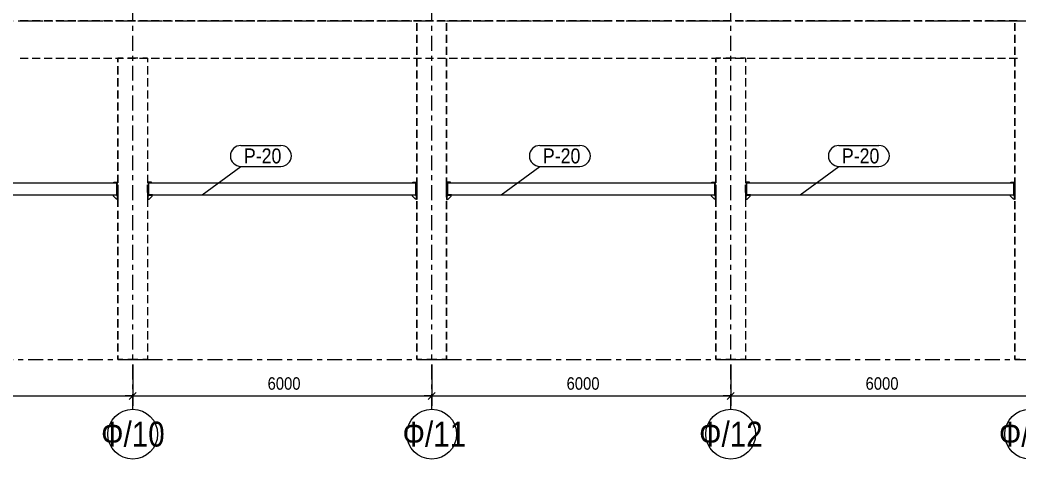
# Model space of a CAD drawing. Header units: millimetres. Extents: x -423 to 766, y -621 to 220.
# Drawn here: x 73 to 273.7, y -20 to 68.2 of the extents above; entities that cross this region are included whole.
import ezdxf

# ---------------------------------------------------------------- set-up
doc = ezdxf.new("R2010")
doc.units = ezdxf.units.MM
doc.linetypes.add('XKITLINE00', pattern=[0])
doc.linetypes.add('XKITLINE03', pattern=[6, 3, -1, 1, -1])
for name, color, linetype, lineweight in [('Part', 2, 'Continuous', 0), ('PartMark', 3, 'Continuous', 0), ('ReferenceModel', 1, 'Continuous', 0), ('S-GRID', 1, 'Continuous', 0), ('Z-DIMENSIONS', 1, 'Continuous', 0)]:
    doc.layers.add(name, color=color, linetype=linetype, lineweight=lineweight)
doc.styles.add('GOST type A', font='ARIAL.TTF')

msp = doc.modelspace()

# ---------------------------------------------------------------- linework, layer by layer
at = {"layer": 'Part', "linetype": 'XKITLINE00', "lineweight": 0}
for p, q in [((38.81, 35.5), (92.41, 35.5)), ((91.81, 35.5), (91.81, 35.58)), ((91.81, 35.58), (92.61, 35.58)), ((92.41, 35.5), (92.61, 35.5)), ((92.41, 35.5), (92.41, 33.1)), ((92.45, 35.46), (92.41, 35.46)), ((92.45, 33.14), (92.45, 35.46)), ((92.45, 35.05), (92.61, 35.05)), ((92.61, 35.5), (92.61, 35.58)), ((92.61, 35.05), (92.61, 33.55)), ((99.41, 35.58), (98.61, 35.58)), ((98.61, 35.58), (98.61, 35.5)), ((98.61, 35.5), (98.81, 35.5)), ((98.61, 35.05), (98.77, 35.05)), ((98.61, 33.55), (98.61, 35.05)), ((98.77, 35.46), (98.77, 33.14)), ((98.77, 35.46), (98.81, 35.46)), ((98.81, 35.5), (98.81, 33.1)), ((98.81, 35.5), (152.41, 35.5)), ((99.41, 35.5), (99.41, 35.58)), ((151.81, 35.5), (151.81, 35.58)), ((151.81, 35.58), (152.61, 35.58)), ((152.41, 35.5), (152.41, 33.1)), ((152.41, 35.5), (152.61, 35.5)), ((152.45, 35.46), (152.41, 35.46)), ((152.45, 33.14), (152.45, 35.46)), ((152.45, 35.05), (152.61, 35.05)), ((152.61, 35.5), (152.61, 35.58)), ((152.61, 35.05), (152.61, 33.55)), ((159.41, 35.58), (158.61, 35.58)), ((158.61, 35.58), (158.61, 35.5)), ((158.61, 35.5), (158.81, 35.5)), ((158.61, 35.05), (158.77, 35.05)), ((158.61, 33.55), (158.61, 35.05)), ((158.77, 35.46), (158.77, 33.14)), ((158.77, 35.46), (158.81, 35.46)), ((158.81, 35.5), (158.81, 33.1)), ((158.81, 35.5), (212.41, 35.5)), ((159.41, 35.5), (159.41, 35.58)), ((211.81, 35.5), (211.81, 35.58)), ((211.81, 35.58), (212.61, 35.58)), ((212.41, 35.5), (212.41, 33.1)), ((212.41, 35.5), (212.61, 35.5)), ((212.45, 35.46), (212.41, 35.46)), ((212.45, 33.14), (212.45, 35.46)), ((212.45, 35.05), (212.61, 35.05)), ((212.61, 35.5), (212.61, 35.58)), ((212.61, 35.05), (212.61, 33.55)), ((219.41, 35.58), (218.61, 35.58)), ((218.61, 35.58), (218.61, 35.5)), ((218.61, 35.5), (218.81, 35.5)), ((218.61, 35.05), (218.77, 35.05)), ((218.61, 33.55), (218.61, 35.05)), ((218.77, 35.46), (218.77, 33.14)), ((218.77, 35.46), (218.81, 35.46)), ((218.81, 35.5), (218.81, 33.1)), ((218.81, 35.5), (272.41, 35.5)), ((219.41, 35.5), (219.41, 35.58)), ((271.81, 35.5), (271.81, 35.58)), ((271.81, 35.58), (272.61, 35.58)), ((272.41, 35.5), (272.61, 35.5)), ((272.41, 35.5), (272.41, 33.1)), ((272.45, 35.46), (272.41, 35.46)), ((272.45, 33.14), (272.45, 35.46)), ((272.45, 35.05), (272.61, 35.05)), ((272.61, 35.5), (272.61, 35.58)), ((272.61, 35.05), (272.61, 33.55)), ((38.81, 33.1), (92.41, 33.1)), ((91.61, 33.02), (91.61, 33.1)), ((91.61, 33.1), (92.61, 33.1)), ((92.53, 33.02), (91.61, 33.02)), ((91.73, 32.82), (91.73, 33.02)), ((92.33, 32.22), (91.73, 32.82)), ((92.53, 32.82), (92.33, 33.02)), ((92.53, 32.22), (92.33, 32.22)), ((92.41, 33.14), (92.45, 33.14)), ((92.45, 33.55), (92.61, 33.55)), ((92.53, 32.1), (92.53, 33.02)), ((92.61, 33.1), (92.61, 32.1)), ((98.77, 33.55), (98.61, 33.55)), ((98.61, 33.1), (98.61, 32.1)), ((99.61, 33.1), (98.61, 33.1)), ((98.69, 32.1), (98.69, 33.02)), ((98.69, 33.02), (99.61, 33.02)), ((98.69, 32.82), (98.89, 33.02)), ((98.69, 32.22), (98.89, 32.22)), ((98.77, 33.14), (98.81, 33.14)), ((98.81, 33.1), (152.41, 33.1)), ((98.89, 32.22), (99.49, 32.82)), ((99.49, 32.82), (99.49, 33.02)), ((99.61, 33.02), (99.61, 33.1)), ((151.61, 33.02), (151.61, 33.1)), ((151.61, 33.1), (152.61, 33.1)), ((152.53, 33.02), (151.61, 33.02)), ((151.73, 32.82), (151.73, 33.02)), ((152.33, 32.22), (151.73, 32.82)), ((152.53, 32.82), (152.33, 33.02)), ((152.53, 32.22), (152.33, 32.22)), ((152.41, 33.14), (152.45, 33.14)), ((152.45, 33.55), (152.61, 33.55)), ((152.53, 32.1), (152.53, 33.02)), ((152.61, 33.1), (152.61, 32.1)), ((158.77, 33.55), (158.61, 33.55)), ((158.61, 33.1), (158.61, 32.1)), ((159.61, 33.1), (158.61, 33.1)), ((158.69, 32.1), (158.69, 33.02)), ((158.69, 33.02), (159.61, 33.02)), ((158.69, 32.82), (158.89, 33.02)), ((158.69, 32.22), (158.89, 32.22)), ((158.77, 33.14), (158.81, 33.14)), ((158.81, 33.1), (212.41, 33.1)), ((158.89, 32.22), (159.49, 32.82)), ((159.49, 32.82), (159.49, 33.02)), ((159.61, 33.02), (159.61, 33.1)), ((211.61, 33.02), (211.61, 33.1)), ((211.61, 33.1), (212.61, 33.1)), ((212.53, 33.02), (211.61, 33.02)), ((211.73, 32.82), (211.73, 33.02)), ((212.33, 32.22), (211.73, 32.82)), ((212.53, 32.82), (212.33, 33.02)), ((212.53, 32.22), (212.33, 32.22)), ((212.41, 33.14), (212.45, 33.14)), ((212.45, 33.55), (212.61, 33.55)), ((212.53, 32.1), (212.53, 33.02)), ((212.61, 33.1), (212.61, 32.1)), ((218.77, 33.55), (218.61, 33.55)), ((218.61, 33.1), (218.61, 32.1)), ((219.61, 33.1), (218.61, 33.1)), ((218.69, 32.1), (218.69, 33.02)), ((218.69, 33.02), (219.61, 33.02)), ((218.69, 32.82), (218.89, 33.02)), ((218.69, 32.22), (218.89, 32.22)), ((218.77, 33.14), (218.81, 33.14)), ((218.81, 33.1), (272.41, 33.1)), ((218.89, 32.22), (219.49, 32.82)), ((219.49, 32.82), (219.49, 33.02)), ((219.61, 33.02), (219.61, 33.1)), ((271.61, 33.02), (271.61, 33.1)), ((271.61, 33.1), (272.61, 33.1)), ((272.53, 33.02), (271.61, 33.02)), ((271.73, 32.82), (271.73, 33.02)), ((272.33, 32.22), (271.73, 32.82)), ((272.53, 32.82), (272.33, 33.02)), ((272.53, 32.22), (272.33, 32.22)), ((272.41, 33.14), (272.45, 33.14)), ((272.45, 33.55), (272.61, 33.55)), ((272.53, 32.1), (272.53, 33.02)), ((272.61, 33.1), (272.61, 32.1)), ((92.61, 32.1), (92.53, 32.1)), ((98.61, 32.1), (98.69, 32.1)), ((152.61, 32.1), (152.53, 32.1)), ((158.61, 32.1), (158.69, 32.1)), ((212.61, 32.1), (212.53, 32.1)), ((218.61, 32.1), (218.69, 32.1)), ((272.61, 32.1), (272.53, 32.1))]:
    msp.add_line(p, q, dxfattribs=at)
at = {"layer": 'PartMark', "linetype": 'XKITLINE00', "lineweight": 0}
for p, q in [((117.32, 42.98), (125.35, 42.98)), ((177.32, 42.98), (185.35, 42.98)), ((237.32, 42.98), (245.35, 42.98)), ((109.54, 33.1), (117.32, 38.78)), ((117.32, 38.78), (125.35, 38.78)), ((169.54, 33.1), (177.32, 38.78)), ((177.32, 38.78), (185.35, 38.78)), ((229.54, 33.1), (237.32, 38.78)), ((237.32, 38.78), (245.35, 38.78))]:
    msp.add_line(p, q, dxfattribs=at)
for centre, start, end in [((117.32, 40.88), 90, 270), ((125.35, 40.88), 270, 90), ((177.32, 40.88), 90, 270), ((185.35, 40.88), 270, 90), ((237.32, 40.88), 90, 270), ((245.35, 40.88), 270, 90)]:
    msp.add_arc(centre, 2.1, start, end, dxfattribs=at)
at = {"layer": 'ReferenceModel', "linetype": 'XKITLINE00', "lineweight": 0}
for p, q in [((74.63, 68), (73.04, 68)), ((73.06, 68), (74.66, 68)), ((77.02, 68), (75.43, 68)), ((75.46, 68), (77.05, 68)), ((79.42, 68), (77.82, 68)), ((77.85, 68), (79.44, 68)), ((81.81, 68), (80.21, 68)), ((80.24, 68), (81.83, 68)), ((84.2, 68), (82.6, 68)), ((82.63, 68), (84.22, 68)), ((86.59, 68), (85, 68)), ((85.02, 68), (86.62, 68)), ((88.98, 68), (87.39, 68)), ((87.41, 68), (89.01, 68)), ((91.37, 68), (89.78, 68)), ((89.8, 68), (91.4, 68)), ((93.76, 68), (92.17, 68)), ((92.2, 68), (93.79, 68)), ((96.16, 68), (94.56, 68)), ((94.59, 68), (96.18, 68)), ((98.55, 68), (96.95, 68)), ((96.98, 68), (98.57, 68)), ((100.94, 68), (99.34, 68)), ((99.37, 68), (100.97, 68)), ((103.33, 68), (101.74, 68)), ((101.76, 68), (103.36, 68)), ((105.72, 68), (104.13, 68)), ((104.15, 68), (105.75, 68)), ((108.11, 68), (106.52, 68)), ((106.55, 68), (108.14, 68)), ((110.5, 68), (108.91, 68)), ((108.94, 68), (110.53, 68)), ((112.9, 68), (111.3, 68)), ((111.33, 68), (112.92, 68)), ((115.29, 68), (113.69, 68)), ((113.72, 68), (115.32, 68)), ((117.68, 68), (116.08, 68)), ((116.11, 68), (117.71, 68)), ((120.07, 68), (118.47, 68)), ((118.5, 68), (120.1, 68)), ((122.46, 68), (120.87, 68)), ((120.9, 68), (122.49, 68)), ((124.85, 68), (123.26, 68)), ((123.29, 68), (124.88, 68)), ((127.24, 68), (125.65, 68)), ((125.68, 68), (127.27, 68)), ((129.63, 68), (128.04, 68)), ((128.07, 68), (129.67, 68)), ((132.03, 68), (130.43, 68)), ((130.46, 68), (132.06, 68)), ((134.42, 68), (132.82, 68)), ((132.85, 68), (134.45, 68)), ((136.81, 68), (135.21, 68)), ((135.25, 68), (136.84, 68)), ((139.2, 68), (137.61, 68)), ((137.64, 68), (139.23, 68)), ((141.59, 68), (140, 68)), ((140.03, 68), (141.62, 68)), ((143.98, 68), (142.39, 68)), ((142.42, 68), (144.02, 68)), ((146.37, 68), (144.78, 68)), ((144.81, 68), (146.41, 68)), ((148.77, 68), (147.17, 68)), ((147.2, 68), (148.8, 68)), ((151.16, 68), (149.56, 68)), ((149.6, 68), (151.19, 68)), ((153.55, 68), (151.95, 68)), ((151.99, 68), (153.58, 68)), ((152.61, 67.58), (152.61, 65.99)), ((152.61, 65.99), (152.61, 67.58)), ((152.61, 67.58), (152.61, 65.99)), ((155.94, 68), (154.35, 68)), ((154.38, 68), (155.97, 68)), ((158.33, 68), (156.74, 68)), ((156.77, 68), (158.36, 68)), ((158.61, 67.58), (158.61, 65.99)), ((158.61, 65.99), (158.61, 67.58)), ((158.61, 67.58), (158.61, 65.99)), ((160.72, 68), (159.13, 68)), ((159.16, 68), (160.76, 68)), ((163.11, 68), (161.52, 68)), ((161.55, 68), (163.15, 68)), ((165.5, 68), (163.91, 68)), ((163.95, 68), (165.54, 68)), ((167.9, 68), (166.3, 68)), ((166.34, 68), (167.93, 68)), ((170.29, 68), (168.69, 68)), ((168.73, 68), (170.32, 68)), ((172.68, 68), (171.08, 68)), ((171.12, 68), (172.71, 68)), ((175.07, 68), (173.48, 68)), ((173.51, 68), (175.11, 68)), ((177.46, 68), (175.87, 68)), ((175.9, 68), (177.5, 68)), ((179.85, 68), (178.26, 68)), ((178.3, 68), (179.89, 68)), ((182.24, 68), (180.65, 68)), ((180.69, 68), (182.28, 68)), ((184.64, 68), (183.04, 68)), ((183.08, 68), (184.67, 68)), ((187.03, 68), (185.43, 68)), ((185.47, 68), (187.06, 68)), ((189.42, 68), (187.82, 68)), ((187.86, 68), (189.46, 68)), ((191.81, 68), (190.22, 68)), ((190.25, 68), (191.85, 68)), ((194.2, 68), (192.61, 68)), ((192.64, 68), (194.24, 68)), ((196.59, 68), (195, 68)), ((195.04, 68), (196.63, 68)), ((198.98, 68), (197.39, 68)), ((197.43, 68), (199.02, 68)), ((201.38, 68), (199.78, 68)), ((199.82, 68), (201.41, 68)), ((203.77, 68), (202.17, 68)), ((202.21, 68), (203.81, 68)), ((206.16, 68), (204.56, 68)), ((204.6, 68), (206.2, 68)), ((208.55, 68), (206.96, 68)), ((206.99, 68), (208.59, 68)), ((210.94, 68), (209.35, 68)), ((209.39, 68), (210.98, 68)), ((213.33, 68), (211.74, 68)), ((211.78, 68), (213.37, 68)), ((215.72, 68), (214.13, 68)), ((214.17, 68), (215.76, 68)), ((218.11, 68), (216.52, 68)), ((216.56, 68), (218.16, 68)), ((220.51, 68), (218.91, 68)), ((218.95, 68), (220.55, 68)), ((222.9, 68), (221.3, 68)), ((221.34, 68), (222.94, 68)), ((225.29, 68), (223.69, 68)), ((223.74, 68), (225.33, 68)), ((227.68, 68), (226.09, 68)), ((226.13, 68), (227.72, 68)), ((230.07, 68), (228.48, 68)), ((228.52, 68), (230.11, 68)), ((232.46, 68), (230.87, 68)), ((230.91, 68), (232.51, 68)), ((234.85, 68), (233.26, 68)), ((233.3, 68), (234.9, 68)), ((237.25, 68), (235.65, 68)), ((235.69, 68), (237.29, 68)), ((239.64, 68), (238.04, 68)), ((238.09, 68), (239.68, 68)), ((242.03, 68), (240.43, 68)), ((240.48, 68), (242.07, 68)), ((244.42, 68), (242.83, 68)), ((242.87, 68), (244.46, 68)), ((246.81, 68), (245.22, 68)), ((245.26, 68), (246.86, 68)), ((249.2, 68), (247.61, 68)), ((247.65, 68), (249.25, 68)), ((251.59, 68), (250, 68)), ((250.04, 68), (251.64, 68)), ((253.99, 68), (252.39, 68)), ((252.44, 68), (254.03, 68)), ((256.38, 68), (254.78, 68)), ((254.83, 68), (256.42, 68)), ((258.77, 68), (257.17, 68)), ((257.22, 68), (258.81, 68)), ((261.16, 68), (259.56, 68)), ((259.61, 68), (261.2, 68)), ((263.55, 68), (261.96, 68)), ((262, 68), (263.6, 68)), ((265.94, 68), (264.35, 68)), ((264.39, 68), (265.99, 68)), ((268.33, 68), (266.74, 68)), ((266.79, 68), (268.38, 68)), ((270.72, 68), (269.13, 68)), ((269.18, 68), (270.77, 68)), ((273.12, 68), (271.52, 68)), ((271.57, 68), (273.16, 68)), ((272.61, 67.58), (272.61, 65.99)), ((272.61, 65.99), (272.61, 67.58)), ((272.61, 67.58), (272.61, 65.99)), ((152.61, 65.2), (152.61, 63.61)), ((152.61, 63.61), (152.61, 65.2)), ((152.61, 65.2), (152.61, 63.61)), ((158.61, 65.2), (158.61, 63.61)), ((158.61, 63.61), (158.61, 65.2)), ((158.61, 65.2), (158.61, 63.61)), ((272.61, 65.2), (272.61, 63.61)), ((272.61, 63.61), (272.61, 65.2)), ((272.61, 65.2), (272.61, 63.61)), ((152.61, 62.81), (152.61, 61.22)), ((152.61, 61.22), (152.61, 62.81)), ((152.61, 62.81), (152.61, 61.22)), ((158.61, 62.81), (158.61, 61.22)), ((158.61, 61.22), (158.61, 62.81)), ((158.61, 62.81), (158.61, 61.22)), ((272.61, 62.81), (272.61, 61.22)), ((272.61, 61.22), (272.61, 62.81)), ((272.61, 62.81), (272.61, 61.22)), ((73.04, 60.5), (74.63, 60.5)), ((73.06, 60.5), (74.66, 60.5)), ((75.43, 60.5), (77.02, 60.5)), ((75.46, 60.5), (77.05, 60.5)), ((77.82, 60.5), (79.42, 60.5)), ((77.85, 60.5), (79.44, 60.5)), ((80.21, 60.5), (81.81, 60.5)), ((80.24, 60.5), (81.83, 60.5)), ((82.6, 60.5), (84.2, 60.5)), ((82.63, 60.5), (84.22, 60.5)), ((85, 60.5), (86.59, 60.5)), ((85.02, 60.5), (86.62, 60.5)), ((87.39, 60.5), (88.98, 60.5)), ((87.41, 60.5), (89.01, 60.5)), ((89.78, 60.5), (91.37, 60.5)), ((89.8, 60.5), (91.4, 60.5)), ((92.17, 60.5), (93.76, 60.5)), ((92.2, 60.5), (93.79, 60.5)), ((93.61, 60.5), (92.61, 60.5)), ((93.61, 60.5), (92.61, 60.5)), ((92.61, 60.5), (92.61, 59.69)), ((92.61, 60.5), (92.61, 59.69)), ((93.61, 60.5), (92.61, 60.5)), ((92.61, 59.69), (92.61, 60.5)), ((94.56, 60.5), (96.16, 60.5)), ((94.59, 60.5), (96.18, 60.5)), ((96.61, 60.5), (94.61, 60.5)), ((96.61, 60.5), (94.61, 60.5)), ((96.61, 60.5), (94.61, 60.5)), ((96.95, 60.5), (98.55, 60.5)), ((96.98, 60.5), (98.57, 60.5)), ((98.61, 60.5), (97.61, 60.5)), ((98.61, 60.5), (97.61, 60.5)), ((98.61, 60.5), (97.61, 60.5)), ((98.61, 60.5), (98.61, 60.5)), ((98.61, 60.5), (98.61, 59.69)), ((98.61, 60.5), (98.61, 59.69)), ((98.61, 60.5), (98.61, 59.69)), ((99.34, 60.5), (100.94, 60.5)), ((99.37, 60.5), (100.97, 60.5)), ((101.74, 60.5), (103.33, 60.5)), ((101.76, 60.5), (103.36, 60.5)), ((104.13, 60.5), (105.72, 60.5)), ((104.15, 60.5), (105.75, 60.5)), ((106.52, 60.5), (108.11, 60.5)), ((106.55, 60.5), (108.14, 60.5)), ((108.91, 60.5), (110.5, 60.5)), ((108.94, 60.5), (110.53, 60.5)), ((111.3, 60.5), (112.9, 60.5)), ((111.33, 60.5), (112.92, 60.5)), ((113.69, 60.5), (115.29, 60.5)), ((113.72, 60.5), (115.32, 60.5)), ((116.08, 60.5), (117.68, 60.5)), ((116.11, 60.5), (117.71, 60.5)), ((118.47, 60.5), (120.07, 60.5)), ((118.5, 60.5), (120.1, 60.5)), ((120.87, 60.5), (122.46, 60.5)), ((120.9, 60.5), (122.49, 60.5)), ((123.26, 60.5), (124.85, 60.5)), ((123.29, 60.5), (124.88, 60.5)), ((125.65, 60.5), (127.24, 60.5)), ((125.68, 60.5), (127.27, 60.5)), ((128.04, 60.5), (129.63, 60.5)), ((128.07, 60.5), (129.67, 60.5)), ((130.43, 60.5), (132.03, 60.5)), ((130.46, 60.5), (132.06, 60.5)), ((132.82, 60.5), (134.42, 60.5)), ((132.85, 60.5), (134.45, 60.5)), ((135.21, 60.5), (136.81, 60.5)), ((135.25, 60.5), (136.84, 60.5)), ((137.61, 60.5), (139.2, 60.5)), ((137.64, 60.5), (139.23, 60.5)), ((140, 60.5), (141.59, 60.5)), ((140.03, 60.5), (141.62, 60.5)), ((142.39, 60.5), (143.98, 60.5)), ((142.42, 60.5), (144.02, 60.5)), ((144.78, 60.5), (146.37, 60.5)), ((144.81, 60.5), (146.41, 60.5)), ((147.17, 60.5), (148.77, 60.5)), ((147.2, 60.5), (148.8, 60.5)), ((149.56, 60.5), (151.16, 60.5)), ((149.6, 60.5), (151.19, 60.5)), ((151.95, 60.5), (153.55, 60.5)), ((151.99, 60.5), (153.58, 60.5)), ((152.61, 60.43), (152.61, 58.84)), ((152.61, 58.84), (152.61, 60.43)), ((152.61, 60.43), (152.61, 58.84)), ((154.35, 60.5), (155.94, 60.5)), ((154.38, 60.5), (155.97, 60.5)), ((156.74, 60.5), (158.33, 60.5)), ((156.77, 60.5), (158.36, 60.5)), ((158.61, 60.43), (158.61, 58.84)), ((158.61, 58.84), (158.61, 60.43)), ((158.61, 60.43), (158.61, 58.84)), ((159.13, 60.5), (160.72, 60.5)), ((159.16, 60.5), (160.76, 60.5)), ((161.52, 60.5), (163.11, 60.5)), ((161.55, 60.5), (163.15, 60.5)), ((163.91, 60.5), (165.5, 60.5)), ((163.95, 60.5), (165.54, 60.5)), ((166.3, 60.5), (167.9, 60.5)), ((166.34, 60.5), (167.93, 60.5)), ((168.69, 60.5), (170.29, 60.5)), ((168.73, 60.5), (170.32, 60.5)), ((171.08, 60.5), (172.68, 60.5)), ((171.12, 60.5), (172.71, 60.5)), ((173.48, 60.5), (175.07, 60.5)), ((173.51, 60.5), (175.11, 60.5)), ((175.87, 60.5), (177.46, 60.5)), ((175.9, 60.5), (177.5, 60.5)), ((178.26, 60.5), (179.85, 60.5)), ((178.3, 60.5), (179.89, 60.5)), ((180.65, 60.5), (182.24, 60.5)), ((180.69, 60.5), (182.28, 60.5)), ((183.04, 60.5), (184.64, 60.5)), ((183.08, 60.5), (184.67, 60.5)), ((185.43, 60.5), (187.03, 60.5)), ((185.47, 60.5), (187.06, 60.5)), ((187.82, 60.5), (189.42, 60.5)), ((187.86, 60.5), (189.46, 60.5)), ((190.22, 60.5), (191.81, 60.5)), ((190.25, 60.5), (191.85, 60.5)), ((192.61, 60.5), (194.2, 60.5)), ((192.64, 60.5), (194.24, 60.5)), ((195, 60.5), (196.59, 60.5)), ((195.04, 60.5), (196.63, 60.5)), ((197.39, 60.5), (198.98, 60.5)), ((197.43, 60.5), (199.02, 60.5)), ((199.78, 60.5), (201.38, 60.5)), ((199.82, 60.5), (201.41, 60.5)), ((202.17, 60.5), (203.77, 60.5)), ((202.21, 60.5), (203.81, 60.5)), ((204.56, 60.5), (206.16, 60.5)), ((204.6, 60.5), (206.2, 60.5)), ((206.96, 60.5), (208.55, 60.5)), ((206.99, 60.5), (208.59, 60.5)), ((209.35, 60.5), (210.94, 60.5)), ((209.39, 60.5), (210.98, 60.5)), ((211.74, 60.5), (213.33, 60.5)), ((211.78, 60.5), (213.37, 60.5)), ((213.61, 60.5), (212.61, 60.5)), ((213.61, 60.5), (212.61, 60.5)), ((212.61, 60.5), (212.61, 59.69)), ((212.61, 60.5), (212.61, 59.69)), ((213.61, 60.5), (212.61, 60.5)), ((212.61, 59.69), (212.61, 60.5)), ((214.13, 60.5), (215.72, 60.5)), ((214.17, 60.5), (215.76, 60.5)), ((216.61, 60.5), (214.61, 60.5)), ((216.61, 60.5), (214.61, 60.5)), ((216.61, 60.5), (214.61, 60.5)), ((216.52, 60.5), (218.11, 60.5)), ((216.56, 60.5), (218.16, 60.5)), ((218.61, 60.5), (217.61, 60.5)), ((218.61, 60.5), (217.61, 60.5)), ((218.61, 60.5), (217.61, 60.5)), ((218.61, 60.5), (218.61, 60.5)), ((218.61, 60.5), (218.61, 59.69)), ((218.61, 60.5), (218.61, 59.69)), ((218.61, 60.5), (218.61, 59.69)), ((218.91, 60.5), (220.51, 60.5)), ((218.95, 60.5), (220.55, 60.5)), ((221.3, 60.5), (222.9, 60.5)), ((221.34, 60.5), (222.94, 60.5)), ((223.69, 60.5), (225.29, 60.5)), ((223.74, 60.5), (225.33, 60.5)), ((226.09, 60.5), (227.68, 60.5)), ((226.13, 60.5), (227.72, 60.5)), ((228.48, 60.5), (230.07, 60.5)), ((228.52, 60.5), (230.11, 60.5)), ((230.87, 60.5), (232.46, 60.5)), ((230.91, 60.5), (232.51, 60.5)), ((233.26, 60.5), (234.85, 60.5)), ((233.3, 60.5), (234.9, 60.5)), ((235.65, 60.5), (237.25, 60.5)), ((235.69, 60.5), (237.29, 60.5)), ((238.04, 60.5), (239.64, 60.5)), ((238.09, 60.5), (239.68, 60.5)), ((240.43, 60.5), (242.03, 60.5)), ((240.48, 60.5), (242.07, 60.5)), ((242.83, 60.5), (244.42, 60.5)), ((242.87, 60.5), (244.46, 60.5)), ((245.22, 60.5), (246.81, 60.5)), ((245.26, 60.5), (246.86, 60.5)), ((247.61, 60.5), (249.2, 60.5)), ((247.65, 60.5), (249.25, 60.5)), ((250, 60.5), (251.59, 60.5)), ((250.04, 60.5), (251.64, 60.5)), ((252.39, 60.5), (253.99, 60.5)), ((252.44, 60.5), (254.03, 60.5)), ((254.78, 60.5), (256.38, 60.5)), ((254.83, 60.5), (256.42, 60.5)), ((257.17, 60.5), (258.77, 60.5)), ((257.22, 60.5), (258.81, 60.5)), ((259.56, 60.5), (261.16, 60.5)), ((259.61, 60.5), (261.2, 60.5)), ((261.96, 60.5), (263.55, 60.5)), ((262, 60.5), (263.6, 60.5)), ((264.35, 60.5), (265.94, 60.5)), ((264.39, 60.5), (265.99, 60.5)), ((266.74, 60.5), (268.33, 60.5)), ((266.79, 60.5), (268.38, 60.5)), ((269.13, 60.5), (270.72, 60.5)), ((269.18, 60.5), (270.77, 60.5)), ((271.52, 60.5), (273.12, 60.5)), ((271.57, 60.5), (273.16, 60.5)), ((272.61, 60.43), (272.61, 58.84)), ((272.61, 58.84), (272.61, 60.43)), ((272.61, 60.43), (272.61, 58.84)), ((92.61, 58.89), (92.61, 57.27)), ((92.61, 58.89), (92.61, 57.27)), ((92.61, 57.27), (92.61, 58.89)), ((98.61, 58.89), (98.61, 57.27)), ((98.61, 58.89), (98.61, 57.27)), ((98.61, 58.89), (98.61, 57.27)), ((212.61, 58.89), (212.61, 57.27)), ((212.61, 58.89), (212.61, 57.27)), ((212.61, 57.27), (212.61, 58.89)), ((218.61, 58.89), (218.61, 57.27)), ((218.61, 58.89), (218.61, 57.27)), ((218.61, 58.89), (218.61, 57.27)), ((92.61, 56.47), (92.61, 54.85)), ((92.61, 56.47), (92.61, 54.85)), ((92.61, 54.85), (92.61, 56.47)), ((98.61, 56.47), (98.61, 54.85)), ((98.61, 56.47), (98.61, 54.85)), ((98.61, 56.47), (98.61, 54.85)), ((152.61, 58.04), (152.61, 56.45)), ((152.61, 56.45), (152.61, 58.04)), ((152.61, 58.04), (152.61, 56.45)), ((158.61, 58.04), (158.61, 56.45)), ((158.61, 56.45), (158.61, 58.04)), ((158.61, 58.04), (158.61, 56.45)), ((212.61, 56.47), (212.61, 54.85)), ((212.61, 56.47), (212.61, 54.85)), ((212.61, 54.85), (212.61, 56.47)), ((218.61, 56.47), (218.61, 54.85)), ((218.61, 56.47), (218.61, 54.85)), ((218.61, 56.47), (218.61, 54.85)), ((272.61, 58.04), (272.61, 56.45)), ((272.61, 56.45), (272.61, 58.04)), ((272.61, 58.04), (272.61, 56.45)), ((152.61, 55.66), (152.61, 54.07)), ((152.61, 54.07), (152.61, 55.66)), ((152.61, 55.66), (152.61, 54.07)), ((158.61, 55.66), (158.61, 54.07)), ((158.61, 54.07), (158.61, 55.66)), ((158.61, 55.66), (158.61, 54.07)), ((272.61, 55.66), (272.61, 54.07)), ((272.61, 54.07), (272.61, 55.66)), ((272.61, 55.66), (272.61, 54.07)), ((92.61, 54.05), (92.61, 52.43)), ((92.61, 54.05), (92.61, 52.43)), ((92.61, 52.43), (92.61, 54.05)), ((98.61, 54.05), (98.61, 52.43)), ((98.61, 54.05), (98.61, 52.43)), ((98.61, 54.05), (98.61, 52.43)), ((152.61, 53.27), (152.61, 51.68)), ((152.61, 51.68), (152.61, 53.27)), ((152.61, 53.27), (152.61, 51.68)), ((158.61, 53.27), (158.61, 51.68)), ((158.61, 51.68), (158.61, 53.27)), ((158.61, 53.27), (158.61, 51.68)), ((212.61, 54.05), (212.61, 52.43)), ((212.61, 54.05), (212.61, 52.43)), ((212.61, 52.43), (212.61, 54.05)), ((218.61, 54.05), (218.61, 52.43)), ((218.61, 54.05), (218.61, 52.43)), ((218.61, 54.05), (218.61, 52.43)), ((272.61, 53.27), (272.61, 51.68)), ((272.61, 51.68), (272.61, 53.27)), ((272.61, 53.27), (272.61, 51.68)), ((92.61, 51.63), (92.61, 50.01)), ((92.61, 51.63), (92.61, 50.01)), ((92.61, 50.01), (92.61, 51.63)), ((98.61, 51.63), (98.61, 50.01)), ((98.61, 51.63), (98.61, 50.01)), ((98.61, 51.63), (98.61, 50.01)), ((152.61, 50.89), (152.61, 49.3)), ((152.61, 49.3), (152.61, 50.89)), ((152.61, 50.89), (152.61, 49.3)), ((158.61, 50.89), (158.61, 49.3)), ((158.61, 49.3), (158.61, 50.89)), ((158.61, 50.89), (158.61, 49.3)), ((212.61, 51.63), (212.61, 50.01)), ((212.61, 51.63), (212.61, 50.01)), ((212.61, 50.01), (212.61, 51.63)), ((218.61, 51.63), (218.61, 50.01)), ((218.61, 51.63), (218.61, 50.01)), ((218.61, 51.63), (218.61, 50.01)), ((272.61, 50.89), (272.61, 49.3)), ((272.61, 49.3), (272.61, 50.89)), ((272.61, 50.89), (272.61, 49.3)), ((92.61, 49.21), (92.61, 47.59)), ((92.61, 49.21), (92.61, 47.59)), ((92.61, 47.59), (92.61, 49.21)), ((98.61, 49.21), (98.61, 47.59)), ((98.61, 49.21), (98.61, 47.59)), ((98.61, 49.21), (98.61, 47.59)), ((152.61, 48.5), (152.61, 46.91)), ((152.61, 46.91), (152.61, 48.5)), ((152.61, 48.5), (152.61, 46.91)), ((158.61, 48.5), (158.61, 46.91)), ((158.61, 46.91), (158.61, 48.5)), ((158.61, 48.5), (158.61, 46.91)), ((212.61, 49.21), (212.61, 47.59)), ((212.61, 49.21), (212.61, 47.59)), ((212.61, 47.59), (212.61, 49.21)), ((218.61, 49.21), (218.61, 47.59)), ((218.61, 49.21), (218.61, 47.59)), ((218.61, 49.21), (218.61, 47.59)), ((272.61, 48.5), (272.61, 46.91)), ((272.61, 46.91), (272.61, 48.5)), ((272.61, 48.5), (272.61, 46.91)), ((92.61, 46.79), (92.61, 45.17)), ((92.61, 46.79), (92.61, 45.17)), ((92.61, 45.17), (92.61, 46.79)), ((98.61, 46.79), (98.61, 45.17)), ((98.61, 46.79), (98.61, 45.17)), ((98.61, 46.79), (98.61, 45.17)), ((212.61, 46.79), (212.61, 45.17)), ((212.61, 46.79), (212.61, 45.17)), ((212.61, 45.17), (212.61, 46.79)), ((218.61, 46.79), (218.61, 45.17)), ((218.61, 46.79), (218.61, 45.17)), ((218.61, 46.79), (218.61, 45.17)), ((92.61, 44.37), (92.61, 42.75)), ((92.61, 44.37), (92.61, 42.75)), ((92.61, 42.75), (92.61, 44.37)), ((98.61, 44.37), (98.61, 42.75)), ((98.61, 44.37), (98.61, 42.75)), ((98.61, 44.37), (98.61, 42.75)), ((152.61, 46.12), (152.61, 44.53)), ((152.61, 44.53), (152.61, 46.12)), ((152.61, 46.12), (152.61, 44.53)), ((158.61, 46.12), (158.61, 44.53)), ((158.61, 44.53), (158.61, 46.12)), ((158.61, 46.12), (158.61, 44.53)), ((212.61, 44.37), (212.61, 42.75)), ((212.61, 44.37), (212.61, 42.75)), ((212.61, 42.75), (212.61, 44.37)), ((218.61, 44.37), (218.61, 42.75)), ((218.61, 44.37), (218.61, 42.75)), ((218.61, 44.37), (218.61, 42.75)), ((272.61, 46.12), (272.61, 44.53)), ((272.61, 44.53), (272.61, 46.12)), ((272.61, 46.12), (272.61, 44.53)), ((152.61, 43.73), (152.61, 42.14)), ((152.61, 42.14), (152.61, 43.73)), ((152.61, 43.73), (152.61, 42.14)), ((158.61, 43.73), (158.61, 42.14)), ((158.61, 42.14), (158.61, 43.73)), ((158.61, 43.73), (158.61, 42.14)), ((272.61, 43.73), (272.61, 42.14)), ((272.61, 42.14), (272.61, 43.73)), ((272.61, 43.73), (272.61, 42.14)), ((92.61, 41.95), (92.61, 40.33)), ((92.61, 41.95), (92.61, 40.33)), ((92.61, 40.33), (92.61, 41.95)), ((98.61, 41.95), (98.61, 40.33)), ((98.61, 41.95), (98.61, 40.33)), ((98.61, 41.95), (98.61, 40.33)), ((152.61, 41.35), (152.61, 39.75)), ((152.61, 39.75), (152.61, 41.35)), ((152.61, 41.35), (152.61, 39.75)), ((158.61, 41.35), (158.61, 39.75)), ((158.61, 39.75), (158.61, 41.35)), ((158.61, 41.35), (158.61, 39.75)), ((212.61, 41.95), (212.61, 40.33)), ((212.61, 41.95), (212.61, 40.33)), ((212.61, 40.33), (212.61, 41.95)), ((218.61, 41.95), (218.61, 40.33)), ((218.61, 41.95), (218.61, 40.33)), ((218.61, 41.95), (218.61, 40.33)), ((272.61, 41.35), (272.61, 39.75)), ((272.61, 39.75), (272.61, 41.35)), ((272.61, 41.35), (272.61, 39.75)), ((92.61, 39.53), (92.61, 37.91)), ((92.61, 39.53), (92.61, 37.91)), ((92.61, 37.91), (92.61, 39.53)), ((98.61, 39.53), (98.61, 37.91)), ((98.61, 39.53), (98.61, 37.91)), ((98.61, 39.53), (98.61, 37.91)), ((152.61, 38.96), (152.61, 37.37)), ((152.61, 37.37), (152.61, 38.96)), ((152.61, 38.96), (152.61, 37.37)), ((158.61, 38.96), (158.61, 37.37)), ((158.61, 37.37), (158.61, 38.96)), ((158.61, 38.96), (158.61, 37.37)), ((212.61, 39.53), (212.61, 37.91)), ((212.61, 39.53), (212.61, 37.91)), ((212.61, 37.91), (212.61, 39.53)), ((218.61, 39.53), (218.61, 37.91)), ((218.61, 39.53), (218.61, 37.91)), ((218.61, 39.53), (218.61, 37.91)), ((272.61, 38.96), (272.61, 37.37)), ((272.61, 37.37), (272.61, 38.96)), ((272.61, 38.96), (272.61, 37.37)), ((92.61, 37.11), (92.61, 35.49)), ((92.61, 37.11), (92.61, 35.49)), ((92.61, 35.49), (92.61, 37.11)), ((98.61, 37.11), (98.61, 35.49)), ((98.61, 37.11), (98.61, 35.49)), ((98.61, 37.11), (98.61, 35.49)), ((152.61, 36.57), (152.61, 34.98)), ((152.61, 34.98), (152.61, 36.57)), ((152.61, 36.57), (152.61, 34.98)), ((158.61, 36.57), (158.61, 34.98)), ((158.61, 34.98), (158.61, 36.57)), ((158.61, 36.57), (158.61, 34.98)), ((212.61, 37.11), (212.61, 35.49)), ((212.61, 37.11), (212.61, 35.49)), ((212.61, 35.49), (212.61, 37.11)), ((218.61, 37.11), (218.61, 35.49)), ((218.61, 37.11), (218.61, 35.49)), ((218.61, 37.11), (218.61, 35.49)), ((272.61, 36.57), (272.61, 34.98)), ((272.61, 34.98), (272.61, 36.57)), ((272.61, 36.57), (272.61, 34.98)), ((92.61, 34.69), (92.61, 33.07)), ((92.61, 34.69), (92.61, 33.07)), ((92.61, 33.07), (92.61, 34.69)), ((98.61, 34.69), (98.61, 33.07)), ((98.61, 34.69), (98.61, 33.07)), ((98.61, 34.69), (98.61, 33.07)), ((152.61, 34.19), (152.61, 32.6)), ((152.61, 32.6), (152.61, 34.19)), ((152.61, 34.19), (152.61, 32.6)), ((158.61, 34.19), (158.61, 32.6)), ((158.61, 32.6), (158.61, 34.19)), ((158.61, 34.19), (158.61, 32.6)), ((212.61, 34.69), (212.61, 33.07)), ((212.61, 34.69), (212.61, 33.07)), ((212.61, 33.07), (212.61, 34.69)), ((218.61, 34.69), (218.61, 33.07)), ((218.61, 34.69), (218.61, 33.07)), ((218.61, 34.69), (218.61, 33.07)), ((272.61, 34.19), (272.61, 32.6)), ((272.61, 32.6), (272.61, 34.19)), ((272.61, 34.19), (272.61, 32.6)), ((92.61, 32.27), (92.61, 30.65)), ((92.61, 32.27), (92.61, 30.65)), ((92.61, 30.65), (92.61, 32.27)), ((98.61, 32.27), (98.61, 30.65)), ((98.61, 32.27), (98.61, 30.65)), ((98.61, 32.27), (98.61, 30.65)), ((212.61, 32.27), (212.61, 30.65)), ((212.61, 32.27), (212.61, 30.65)), ((212.61, 30.65), (212.61, 32.27)), ((218.61, 32.27), (218.61, 30.65)), ((218.61, 32.27), (218.61, 30.65)), ((218.61, 32.27), (218.61, 30.65)), ((152.61, 31.8), (152.61, 30.21)), ((152.61, 30.21), (152.61, 31.8)), ((152.61, 31.8), (152.61, 30.21)), ((158.61, 31.8), (158.61, 30.21)), ((158.61, 30.21), (158.61, 31.8)), ((158.61, 31.8), (158.61, 30.21)), ((272.61, 31.8), (272.61, 30.21)), ((272.61, 30.21), (272.61, 31.8)), ((272.61, 31.8), (272.61, 30.21)), ((92.61, 29.85), (92.61, 28.23)), ((92.61, 29.85), (92.61, 28.23)), ((92.61, 28.23), (92.61, 29.85)), ((98.61, 29.85), (98.61, 28.23)), ((98.61, 29.85), (98.61, 28.23)), ((98.61, 29.85), (98.61, 28.23)), ((152.61, 29.42), (152.61, 27.83)), ((152.61, 27.83), (152.61, 29.42)), ((152.61, 29.42), (152.61, 27.83)), ((158.61, 29.42), (158.61, 27.83)), ((158.61, 27.83), (158.61, 29.42)), ((158.61, 29.42), (158.61, 27.83)), ((212.61, 29.85), (212.61, 28.23)), ((212.61, 29.85), (212.61, 28.23)), ((212.61, 28.23), (212.61, 29.85)), ((218.61, 29.85), (218.61, 28.23)), ((218.61, 29.85), (218.61, 28.23)), ((218.61, 29.85), (218.61, 28.23)), ((272.61, 29.42), (272.61, 27.83)), ((272.61, 27.83), (272.61, 29.42)), ((272.61, 29.42), (272.61, 27.83)), ((92.61, 27.43), (92.61, 25.81)), ((92.61, 27.43), (92.61, 25.81)), ((92.61, 25.81), (92.61, 27.43)), ((98.61, 27.43), (98.61, 25.81)), ((98.61, 27.43), (98.61, 25.81)), ((98.61, 27.43), (98.61, 25.81)), ((152.61, 27.03), (152.61, 25.44)), ((152.61, 25.44), (152.61, 27.03)), ((152.61, 27.03), (152.61, 25.44)), ((158.61, 27.03), (158.61, 25.44)), ((158.61, 25.44), (158.61, 27.03)), ((158.61, 27.03), (158.61, 25.44)), ((212.61, 27.43), (212.61, 25.81)), ((212.61, 27.43), (212.61, 25.81)), ((212.61, 25.81), (212.61, 27.43)), ((218.61, 27.43), (218.61, 25.81)), ((218.61, 27.43), (218.61, 25.81)), ((218.61, 27.43), (218.61, 25.81)), ((272.61, 27.03), (272.61, 25.44)), ((272.61, 25.44), (272.61, 27.03)), ((272.61, 27.03), (272.61, 25.44)), ((92.61, 25.01), (92.61, 23.39)), ((92.61, 25.01), (92.61, 23.39)), ((92.61, 23.39), (92.61, 25.01)), ((98.61, 25.01), (98.61, 23.39)), ((98.61, 25.01), (98.61, 23.39)), ((98.61, 25.01), (98.61, 23.39)), ((152.61, 24.65), (152.61, 23.06)), ((152.61, 23.06), (152.61, 24.65)), ((152.61, 24.65), (152.61, 23.06)), ((158.61, 24.65), (158.61, 23.06)), ((158.61, 23.06), (158.61, 24.65)), ((158.61, 24.65), (158.61, 23.06)), ((212.61, 25.01), (212.61, 23.39)), ((212.61, 25.01), (212.61, 23.39)), ((212.61, 23.39), (212.61, 25.01)), ((218.61, 25.01), (218.61, 23.39)), ((218.61, 25.01), (218.61, 23.39)), ((218.61, 25.01), (218.61, 23.39)), ((272.61, 24.65), (272.61, 23.06)), ((272.61, 23.06), (272.61, 24.65)), ((272.61, 24.65), (272.61, 23.06)), ((92.61, 22.59), (92.61, 20.97)), ((92.61, 22.59), (92.61, 20.97)), ((92.61, 20.97), (92.61, 22.59)), ((98.61, 22.59), (98.61, 20.97)), ((98.61, 22.59), (98.61, 20.97)), ((98.61, 22.59), (98.61, 20.97)), ((152.61, 22.26), (152.61, 20.67)), ((152.61, 20.67), (152.61, 22.26)), ((152.61, 22.26), (152.61, 20.67)), ((158.61, 22.26), (158.61, 20.67)), ((158.61, 20.67), (158.61, 22.26)), ((158.61, 22.26), (158.61, 20.67)), ((212.61, 22.59), (212.61, 20.97)), ((212.61, 22.59), (212.61, 20.97)), ((212.61, 20.97), (212.61, 22.59)), ((218.61, 22.59), (218.61, 20.97)), ((218.61, 22.59), (218.61, 20.97)), ((218.61, 22.59), (218.61, 20.97)), ((272.61, 22.26), (272.61, 20.67)), ((272.61, 20.67), (272.61, 22.26)), ((272.61, 22.26), (272.61, 20.67)), ((92.61, 20.17), (92.61, 18.55)), ((92.61, 20.17), (92.61, 18.55)), ((92.61, 18.55), (92.61, 20.17)), ((98.61, 20.17), (98.61, 18.55)), ((98.61, 20.17), (98.61, 18.55)), ((98.61, 20.17), (98.61, 18.55)), ((212.61, 20.17), (212.61, 18.55)), ((212.61, 20.17), (212.61, 18.55)), ((212.61, 18.55), (212.61, 20.17)), ((218.61, 20.17), (218.61, 18.55)), ((218.61, 20.17), (218.61, 18.55)), ((218.61, 20.17), (218.61, 18.55)), ((152.61, 19.88), (152.61, 18.29)), ((152.61, 18.29), (152.61, 19.88)), ((152.61, 19.88), (152.61, 18.29)), ((158.61, 19.88), (158.61, 18.29)), ((158.61, 18.29), (158.61, 19.88)), ((158.61, 19.88), (158.61, 18.29)), ((272.61, 19.88), (272.61, 18.29)), ((272.61, 18.29), (272.61, 19.88)), ((272.61, 19.88), (272.61, 18.29)), ((92.61, 17.75), (92.61, 16.13)), ((92.61, 17.75), (92.61, 16.13)), ((92.61, 16.13), (92.61, 17.75)), ((98.61, 17.75), (98.61, 16.13)), ((98.61, 17.75), (98.61, 16.13)), ((98.61, 17.75), (98.61, 16.13)), ((152.61, 17.49), (152.61, 15.9)), ((152.61, 15.9), (152.61, 17.49)), ((152.61, 17.49), (152.61, 15.9)), ((158.61, 17.49), (158.61, 15.9)), ((158.61, 15.9), (158.61, 17.49)), ((158.61, 17.49), (158.61, 15.9)), ((212.61, 17.75), (212.61, 16.13)), ((212.61, 17.75), (212.61, 16.13)), ((212.61, 16.13), (212.61, 17.75)), ((218.61, 17.75), (218.61, 16.13)), ((218.61, 17.75), (218.61, 16.13)), ((218.61, 17.75), (218.61, 16.13)), ((272.61, 17.49), (272.61, 15.9)), ((272.61, 15.9), (272.61, 17.49)), ((272.61, 17.49), (272.61, 15.9)), ((92.61, 15.33), (92.61, 13.71)), ((92.61, 15.33), (92.61, 13.71)), ((92.61, 13.71), (92.61, 15.33)), ((98.61, 15.33), (98.61, 13.71)), ((98.61, 15.33), (98.61, 13.71)), ((98.61, 15.33), (98.61, 13.71)), ((152.61, 15.11), (152.61, 13.52)), ((152.61, 13.52), (152.61, 15.11)), ((152.61, 15.11), (152.61, 13.52)), ((158.61, 15.11), (158.61, 13.52)), ((158.61, 13.52), (158.61, 15.11)), ((158.61, 15.11), (158.61, 13.52)), ((212.61, 15.33), (212.61, 13.71)), ((212.61, 15.33), (212.61, 13.71)), ((212.61, 13.71), (212.61, 15.33)), ((218.61, 15.33), (218.61, 13.71)), ((218.61, 15.33), (218.61, 13.71)), ((218.61, 15.33), (218.61, 13.71)), ((272.61, 15.11), (272.61, 13.52)), ((272.61, 13.52), (272.61, 15.11)), ((272.61, 15.11), (272.61, 13.52)), ((92.61, 12.91), (92.61, 11.29)), ((92.61, 12.91), (92.61, 11.29)), ((92.61, 11.29), (92.61, 12.91)), ((98.61, 12.91), (98.61, 11.29)), ((98.61, 12.91), (98.61, 11.29)), ((98.61, 12.91), (98.61, 11.29)), ((152.61, 12.72), (152.61, 11.13)), ((152.61, 11.13), (152.61, 12.72)), ((152.61, 12.72), (152.61, 11.13)), ((158.61, 12.72), (158.61, 11.13)), ((158.61, 11.13), (158.61, 12.72)), ((158.61, 12.72), (158.61, 11.13)), ((212.61, 12.91), (212.61, 11.29)), ((212.61, 12.91), (212.61, 11.29)), ((212.61, 11.29), (212.61, 12.91)), ((218.61, 12.91), (218.61, 11.29)), ((218.61, 12.91), (218.61, 11.29)), ((218.61, 12.91), (218.61, 11.29)), ((272.61, 12.72), (272.61, 11.13)), ((272.61, 11.13), (272.61, 12.72)), ((272.61, 12.72), (272.61, 11.13)), ((92.61, 10.49), (92.61, 8.87)), ((92.61, 10.49), (92.61, 8.87)), ((92.61, 8.87), (92.61, 10.49)), ((98.61, 10.49), (98.61, 8.87)), ((98.61, 10.49), (98.61, 8.87)), ((98.61, 10.49), (98.61, 8.87)), ((152.61, 10.34), (152.61, 8.75)), ((152.61, 8.75), (152.61, 10.34)), ((152.61, 10.34), (152.61, 8.75)), ((158.61, 10.34), (158.61, 8.75)), ((158.61, 8.75), (158.61, 10.34)), ((158.61, 10.34), (158.61, 8.75)), ((212.61, 10.49), (212.61, 8.87)), ((212.61, 10.49), (212.61, 8.87)), ((212.61, 8.87), (212.61, 10.49)), ((218.61, 10.49), (218.61, 8.87)), ((218.61, 10.49), (218.61, 8.87)), ((218.61, 10.49), (218.61, 8.87)), ((272.61, 10.34), (272.61, 8.75)), ((272.61, 8.75), (272.61, 10.34)), ((272.61, 10.34), (272.61, 8.75)), ((92.61, 8.07), (92.61, 6.45)), ((92.61, 8.07), (92.61, 6.45)), ((92.61, 6.45), (92.61, 8.07)), ((98.61, 8.07), (98.61, 6.45)), ((98.61, 8.07), (98.61, 6.45)), ((98.61, 8.07), (98.61, 6.45)), ((212.61, 8.07), (212.61, 6.45)), ((212.61, 8.07), (212.61, 6.45)), ((212.61, 6.45), (212.61, 8.07)), ((218.61, 8.07), (218.61, 6.45)), ((218.61, 8.07), (218.61, 6.45)), ((218.61, 8.07), (218.61, 6.45)), ((152.61, 7.95), (152.61, 6.36)), ((152.61, 6.36), (152.61, 7.95)), ((152.61, 7.95), (152.61, 6.36)), ((158.61, 7.95), (158.61, 6.36)), ((158.61, 6.36), (158.61, 7.95)), ((158.61, 7.95), (158.61, 6.36)), ((272.61, 7.95), (272.61, 6.36)), ((272.61, 6.36), (272.61, 7.95)), ((272.61, 7.95), (272.61, 6.36)), ((92.61, 5.65), (92.61, 4.03)), ((92.61, 5.65), (92.61, 4.03)), ((92.61, 4.03), (92.61, 5.65)), ((98.61, 5.65), (98.61, 4.03)), ((98.61, 5.65), (98.61, 4.03)), ((98.61, 5.65), (98.61, 4.03)), ((152.61, 5.57), (152.61, 3.98)), ((152.61, 3.98), (152.61, 5.57)), ((152.61, 5.57), (152.61, 3.98)), ((158.61, 5.57), (158.61, 3.98)), ((158.61, 3.98), (158.61, 5.57)), ((158.61, 5.57), (158.61, 3.98)), ((212.61, 5.65), (212.61, 4.03)), ((212.61, 5.65), (212.61, 4.03)), ((212.61, 4.03), (212.61, 5.65)), ((218.61, 5.65), (218.61, 4.03)), ((218.61, 5.65), (218.61, 4.03)), ((218.61, 5.65), (218.61, 4.03)), ((272.61, 5.57), (272.61, 3.98)), ((272.61, 3.98), (272.61, 5.57)), ((272.61, 5.57), (272.61, 3.98)), ((92.61, 3.23), (92.61, 1.61)), ((92.61, 3.23), (92.61, 1.61)), ((92.61, 1.61), (92.61, 3.23)), ((98.61, 3.23), (98.61, 1.61)), ((98.61, 3.23), (98.61, 1.61)), ((98.61, 3.23), (98.61, 1.61)), ((152.61, 3.18), (152.61, 1.59)), ((152.61, 1.59), (152.61, 3.18)), ((152.61, 3.18), (152.61, 1.59)), ((158.61, 3.18), (158.61, 1.59)), ((158.61, 1.59), (158.61, 3.18)), ((158.61, 3.18), (158.61, 1.59)), ((212.61, 3.23), (212.61, 1.61)), ((212.61, 3.23), (212.61, 1.61)), ((212.61, 1.61), (212.61, 3.23)), ((218.61, 3.23), (218.61, 1.61)), ((218.61, 3.23), (218.61, 1.61)), ((218.61, 3.23), (218.61, 1.61)), ((272.61, 3.18), (272.61, 1.59)), ((272.61, 1.59), (272.61, 3.18)), ((272.61, 3.18), (272.61, 1.59)), ((92.61, 0.81), (92.61, 0)), ((92.61, 0.81), (92.61, 0)), ((92.61, 0), (92.61, 0.81)), ((92.61, 0), (93.61, 0)), ((92.61, 0), (92.61, 0)), ((93.61, 0), (92.61, 0)), ((94.61, 0), (96.61, 0)), ((96.61, 0), (94.61, 0)), ((97.61, 0), (98.61, 0)), ((98.61, 0), (97.61, 0)), ((98.61, 0.81), (98.61, 0)), ((98.61, 0.81), (98.61, 0)), ((98.61, 0.81), (98.61, 0)), ((98.61, 0), (98.61, 0)), ((152.61, 0.8), (152.61, 0)), ((152.61, 0), (152.61, 0.8)), ((152.61, 0.8), (152.61, 0)), ((153.61, 0), (152.61, 0)), ((153.61, 0), (152.61, 0)), ((153.61, 0), (152.61, 0)), ((152.61, 0), (153.61, 0)), ((152.61, 0), (152.61, 0)), ((153.61, 0), (152.61, 0)), ((156.61, 0), (154.61, 0)), ((156.61, 0), (154.61, 0)), ((156.61, 0), (154.61, 0)), ((154.61, 0), (156.61, 0)), ((156.61, 0), (154.61, 0)), ((158.61, 0), (157.61, 0)), ((158.61, 0), (157.61, 0)), ((158.61, 0), (157.61, 0)), ((157.61, 0), (158.61, 0)), ((158.61, 0), (157.61, 0)), ((158.61, 0.8), (158.61, 0)), ((158.61, 0), (158.61, 0.8)), ((158.61, 0.8), (158.61, 0)), ((158.61, 0), (158.61, 0)), ((212.61, 0.81), (212.61, 0)), ((212.61, 0.81), (212.61, 0)), ((212.61, 0), (212.61, 0.81)), ((212.61, 0), (213.61, 0)), ((212.61, 0), (212.61, 0)), ((213.61, 0), (212.61, 0)), ((214.61, 0), (216.61, 0)), ((216.61, 0), (214.61, 0)), ((217.61, 0), (218.61, 0)), ((218.61, 0), (217.61, 0)), ((218.61, 0.81), (218.61, 0)), ((218.61, 0.81), (218.61, 0)), ((218.61, 0.81), (218.61, 0)), ((218.61, 0), (218.61, 0)), ((272.61, 0.8), (272.61, 0)), ((272.61, 0), (272.61, 0.8)), ((272.61, 0.8), (272.61, 0)), ((273.61, 0), (272.61, 0)), ((273.61, 0), (272.61, 0)), ((273.61, 0), (272.61, 0)), ((272.61, 0), (273.61, 0)), ((272.61, 0), (272.61, 0)), ((273.61, 0), (272.61, 0))]:
    msp.add_line(p, q, dxfattribs=at)
at = {"layer": 'S-GRID', "linetype": 'XKITLINE03', "lineweight": 0}
for p, q in [((95.61, -10), (95.61, 189.6)), ((155.61, -10), (155.61, 189.6)), ((215.61, -10), (215.61, 189.6)), ((-381.39, 68), (384.81, 68)), ((-381.39, 0), (384.81, 0))]:
    msp.add_line(p, q, dxfattribs=at)
at = {"layer": 'S-GRID', "linetype": 'XKITLINE00', "lineweight": 0}
for centre in [(95.61, -15), (155.61, -15), (215.61, -15), (275.61, -15)]:
    msp.add_circle(centre, 5, dxfattribs=at)
at = {"layer": 'Z-DIMENSIONS', "linetype": 'XKITLINE00', "lineweight": 0}
for p, q in [((95.61, -1), (95.61, -9.33)), ((95.61, -1), (95.61, -9.33)), ((155.61, -1), (155.61, -9.33)), ((155.61, -1), (155.61, -9.33)), ((215.61, -1), (215.61, -9.33)), ((215.61, -1), (215.61, -9.33)), ((35.61, -7.33), (95.61, -7.33)), ((95.61, -7.33), (94.11, -7.33)), ((96.32, -6.63), (94.91, -8.04)), ((96.32, -6.63), (94.91, -8.04)), ((95.61, -7.33), (97.11, -7.33)), ((95.61, -7.33), (155.61, -7.33)), ((155.61, -7.33), (154.11, -7.33)), ((156.32, -6.63), (154.91, -8.04)), ((156.32, -6.63), (154.91, -8.04)), ((155.61, -7.33), (157.11, -7.33)), ((155.61, -7.33), (215.61, -7.33)), ((215.61, -7.33), (214.11, -7.33)), ((216.32, -6.63), (214.91, -8.04)), ((216.32, -6.63), (214.91, -8.04)), ((215.61, -7.33), (217.11, -7.33)), ((215.61, -7.33), (275.61, -7.33))]:
    msp.add_line(p, q, dxfattribs=at)
at = {"layer": 'Z-DIMENSIONS'}
for p in [(95.61, -7.33), (95.61, -7.33), (155.61, -7.33), (155.61, -7.33), (215.61, -7.33), (215.61, -7.33)]:
    msp.add_point(p, dxfattribs=at)

# ---------------------------------------------------------------- texts
at = {"layer": 'PartMark', "style": 'GOST type A', "width": 0.85}
for p in [(117.92, 39.38), (177.92, 39.38), (237.92, 39.38)]:
    msp.add_text('Р-20', height=3, dxfattribs=at).set_placement(p)
at = {"layer": 'S-GRID', "style": 'GOST type A', "width": 0.85}
for s, p in [('Ф/10', (89.26, -17.5)), ('Ф/11', (149.75, -17.5)), ('Ф/12', (209.26, -17.5)), ('Ф/13', (269.42, -17.5))]:
    msp.add_text(s, height=5, dxfattribs=at).set_placement(p)
at = {"layer": 'Z-DIMENSIONS', "style": 'GOST type A', "width": 0.85}
for p in [(122.68, -6.08), (182.68, -6.08), (242.68, -6.08)]:
    msp.add_text('6000', height=2.5, dxfattribs=at).set_placement(p)

doc.saveas('drawing.dxf')
